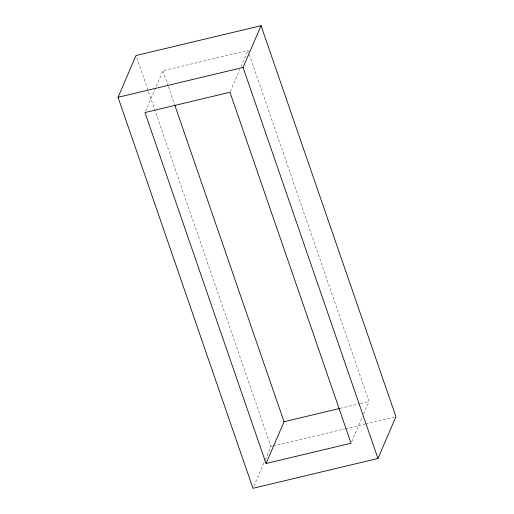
<?xml version="1.0" encoding="UTF-8"?>
<svg xmlns="http://www.w3.org/2000/svg" width="514" height="514" viewBox="0 0 514 514"><rect width="100%" height="100%" fill="white"/><g stroke="black" fill="none" stroke-linecap="round" stroke-linejoin="round"><path stroke-width="0.39" stroke-dasharray="2.57 1.93" d="M145.59 111.082L162.951 70.778L247.96 50.5L249.007 53.533M230.285 91.537L239.755 69.551M241.015 66.621L247.96 50.5M253.897 486.103L264.941 460.454M265.256 459.722L270.936 446.531L136.3 56.283M351.685 441.751L362.415 416.841M363.674 413.905L369.039 401.447L249.264 54.291M340.184 408.334L359.684 403.683M360.462 403.496L369.039 401.447M270.936 446.531L272.491 446.158M273.268 445.972L344.701 428.933M345.479 428.747L364.895 424.114M365.666 423.928L395.176 416.893M162.951 70.778L168.181 85.941M168.438 86.699L174.458 104.13"/><path stroke-width="0.77" d="M118.047 97.294L136.037 55.525L261.054 25.7L395.953 416.706L377.963 458.475L252.946 488.3L118.047 97.294L243.064 67.469L261.054 25.7M266.04 463.499L144.961 112.553L229.97 92.269L351.049 443.222L266.04 463.499L284.03 421.731L174.715 104.888M284.03 421.731L339.401 408.521M243.064 67.469L377.963 458.475"/></g></svg>
